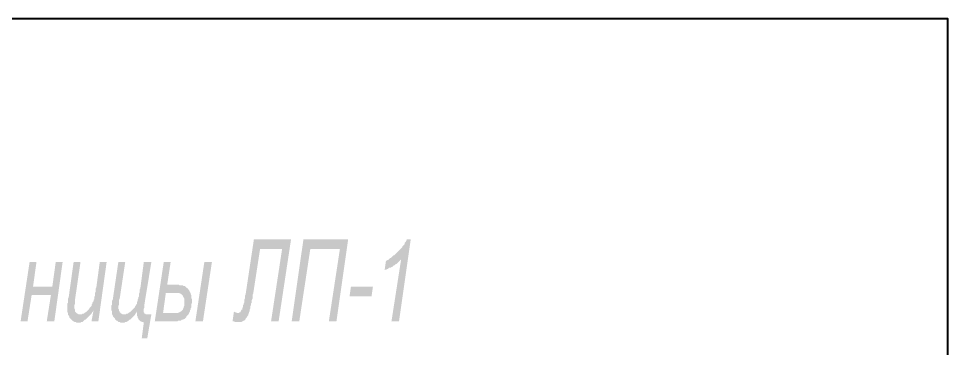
# Model space of a CAD drawing. Header units: millimetres. Extents: x 1372 to 666090, y 1285 to 31551.
# Drawn here: x 535725 to 541356, y 28865 to 30865 of the extents above; entities that cross this region are included whole.
import ezdxf

# ---------------------------------------------------------------- set-up
doc = ezdxf.new("R2010")
doc.units = ezdxf.units.MM
doc.layers.add('PDF _2D-чертеж - Общий_Ном._пера__21', color=7, linetype='Continuous')
doc.layers.add('PDF _Аннотация - Текст_Ном._пера__1', color=7, linetype='Continuous')

msp = doc.modelspace()

# ---------------------------------------------------------------- hatches: boundary and pattern name
at = {"layer": 'PDF _Аннотация - Текст_Ном._пера__1', "transparency": 33554559}
for points in [[(537151.1, 29526.3), (537376.3, 29526.3), (537301.2, 29030), (537255.3, 29030), (537322.1, 29467.9), (537188.6, 29467.9), (537146.9, 29196.8), (537142.7, 29188.5), (537142.7, 29180.1), (537142.7, 29167.6), (537138.5, 29159.3), (537138.5, 29150.9), (537138.5, 29142.6), (537134.4, 29138.4), (537134.4, 29130.1), (537130.2, 29121.7), (537130.2, 29113.4), (537130.2, 29109.2), (537126, 29100.9), (537126, 29096.7), (537126, 29092.5), (537121.9, 29084.2), (537121.9, 29080), (537117.7, 29075.9), (537117.7, 29071.7), (537117.7, 29067.5), (537113.5, 29063.3), (537113.5, 29059.2), (537109.4, 29059.2), (537109.4, 29055), (537105.2, 29050.8), (537101, 29046.7), (537101, 29042.5), (537096.8, 29038.3), (537092.7, 29034.1), (537088.5, 29034.1), (537084.3, 29030), (537080.2, 29030), (537076, 29025.8), (537067.6, 29025.8), (537063.5, 29025.8), (537059.3, 29025.8), (537051, 29025.8), (537051, 29025.8), (537051, 29025.8), (537046.8, 29025.8), (537042.6, 29025.8), (537034.3, 29025.8), (537030.1, 29030), (537025.9, 29030), (537021.8, 29030), (537030.1, 29088.4), (537038.4, 29084.2), (537042.6, 29084.2), (537046.8, 29080), (537051, 29080), (537055.1, 29080), (537055.1, 29080), (537059.3, 29080), (537063.5, 29084.2), (537067.6, 29084.2), (537071.8, 29088.4), (537071.8, 29092.5), (537076, 29100.9), (537080.2, 29100.9), (537080.2, 29105.1), (537080.2, 29109.2), (537084.3, 29113.4), (537084.3, 29117.6), (537084.3, 29125.9), (537088.5, 29130.1), (537088.5, 29134.3), (537092.7, 29142.6), (537092.7, 29150.9), (537092.7, 29159.3), (537096.8, 29167.6), (537096.8, 29176), (537096.8, 29184.3), (537101, 29192.7)], [(537380.5, 29030), (537451.4, 29526.3), (537722.5, 29526.3), (537651.6, 29030), (537605.7, 29030), (537672.5, 29467.9), (537493.1, 29467.9), (537426.4, 29030)], [(537985.3, 29030), (538043.7, 29405.4), (538039.5, 29401.2), (538035.4, 29397), (538031.2, 29392.9), (538027, 29388.7), (538027, 29388.7), (538022.8, 29384.5), (538018.7, 29380.4), (538014.5, 29376.2), (538010.3, 29376.2), (538006.2, 29372), (538002, 29367.8), (537997.8, 29367.8), (537993.6, 29363.7), (537989.5, 29359.5), (537985.3, 29359.5), (537981.1, 29355.3), (537972.8, 29355.3), (537968.6, 29351.2), (537964.4, 29347), (537960.3, 29347), (537951.9, 29342.8), (537947.8, 29342.8), (537943.6, 29338.6), (537943.6, 29338.6), (537951.9, 29397), (537956.1, 29397), (537960.3, 29401.2), (537964.4, 29401.2), (537968.6, 29405.4), (537972.8, 29409.6), (537977, 29413.7), (537981.1, 29413.7), (537985.3, 29417.9), (537989.5, 29422.1), (537993.6, 29426.2), (537997.8, 29430.4), (538002, 29430.4), (538006.2, 29434.6), (538010.3, 29438.7), (538014.5, 29442.9), (538018.7, 29447.1), (538022.8, 29451.3), (538027, 29455.4), (538031.2, 29459.6), (538035.4, 29463.8), (538039.5, 29467.9), (538043.7, 29472.1), (538047.9, 29476.3), (538052, 29480.5), (538052, 29484.6), (538056.2, 29488.8), (538060.4, 29493), (538060.4, 29493), (538064.6, 29497.1), (538064.6, 29505.5), (538068.7, 29509.7), (538072.9, 29513.8), (538077.1, 29522.2), (538077.1, 29526.3), (538077.1, 29526.3), (538102.1, 29526.3), (538031.2, 29030)], [(535791.3, 29388.7), (535833, 29388.7), (535812.1, 29238.5), (535928.9, 29238.5), (535949.8, 29388.7), (535991.5, 29388.7), (535941.4, 29030), (535895.5, 29030), (535920.6, 29188.5), (535803.8, 29188.5), (535778.7, 29030), (535737, 29030)], [(536179.2, 29096.7), (536175, 29088.4), (536170.8, 29084.2), (536166.7, 29075.9), (536162.5, 29071.7), (536158.3, 29067.5), (536154.2, 29063.3), (536150, 29059.2), (536145.8, 29055), (536141.6, 29050.8), (536137.5, 29046.7), (536133.3, 29042.5), (536129.1, 29038.3), (536125, 29038.3), (536120.8, 29034.1), (536116.6, 29030), (536116.6, 29030), (536112.4, 29025.8), (536108.3, 29025.8), (536104.1, 29025.8), (536099.9, 29021.6), (536095.8, 29021.6), (536091.6, 29021.6), (536087.4, 29021.6), (536083.2, 29021.6), (536079.1, 29021.6), (536074.9, 29021.6), (536070.7, 29025.8), (536066.6, 29025.8), (536062.4, 29025.8), (536058.2, 29030), (536054, 29030), (536049.9, 29034.1), (536045.7, 29038.3), (536041.5, 29042.5), (536037.4, 29046.7), (536033.2, 29050.8), (536033.2, 29055), (536029, 29063.3), (536024.8, 29067.5), (536024.8, 29071.7), (536024.8, 29080), (536020.7, 29084.2), (536020.7, 29092.5), (536020.7, 29096.7), (536020.7, 29105.1), (536020.7, 29109.2), (536020.7, 29113.4), (536020.7, 29117.6), (536020.7, 29121.7), (536020.7, 29130.1), (536020.7, 29138.4), (536024.8, 29142.6), (536024.8, 29150.9), (536024.8, 29159.3), (536024.8, 29167.6), (536029, 29176), (536029, 29180.1), (536058.2, 29388.7), (536099.9, 29388.7), (536066.6, 29159.3), (536066.6, 29150.9), (536066.6, 29142.6), (536066.6, 29134.3), (536062.4, 29130.1), (536062.4, 29121.7), (536062.4, 29117.6), (536062.4, 29113.4), (536062.4, 29109.2), (536066.6, 29100.9), (536066.6, 29092.5), (536066.6, 29088.4), (536070.7, 29084.2), (536070.7, 29084.2), (536074.9, 29080), (536079.1, 29075.9), (536083.2, 29075.9), (536087.4, 29071.7), (536091.6, 29071.7), (536095.8, 29071.7), (536104.1, 29071.7), (536108.3, 29071.7), (536112.4, 29075.9), (536116.6, 29075.9), (536120.8, 29075.9), (536125, 29080), (536129.1, 29084.2), (536133.3, 29084.2), (536137.5, 29088.4), (536141.6, 29092.5), (536145.8, 29096.7), (536150, 29100.9), (536154.2, 29105.1), (536154.2, 29109.2), (536158.3, 29113.4), (536162.5, 29117.6), (536166.7, 29121.7), (536166.7, 29130.1), (536170.8, 29134.3), (536170.8, 29138.4), (536175, 29146.8), (536179.2, 29150.9), (536179.2, 29159.3), (536183.4, 29163.5), (536183.4, 29167.6), (536183.4, 29171.8), (536183.4, 29176), (536187.5, 29184.3), (536187.5, 29188.5), (536187.5, 29192.7), (536187.5, 29201), (536191.7, 29209.3), (536191.7, 29217.7), (536191.7, 29226), (536195.9, 29234.4), (536216.7, 29388.7), (536258.4, 29388.7), (536208.4, 29030), (536166.7, 29030)], [(536329.3, 29388.7), (536371.1, 29388.7), (536337.7, 29167.6), (536333.5, 29159.3), (536333.5, 29150.9), (536333.5, 29142.6), (536333.5, 29134.3), (536333.5, 29130.1), (536329.3, 29121.7), (536329.3, 29117.6), (536329.3, 29113.4), (536329.3, 29105.1), (536333.5, 29100.9), (536333.5, 29092.5), (536337.7, 29088.4), (536337.7, 29084.2), (536341.9, 29084.2), (536341.9, 29080), (536346, 29075.9), (536350.2, 29075.9), (536354.4, 29071.7), (536362.7, 29071.7), (536366.9, 29071.7), (536371.1, 29071.7), (536375.2, 29071.7), (536379.4, 29075.9), (536383.6, 29075.9), (536387.7, 29075.9), (536391.9, 29080), (536396.1, 29084.2), (536400.3, 29084.2), (536404.4, 29088.4), (536408.6, 29092.5), (536412.8, 29096.7), (536416.9, 29100.9), (536421.1, 29105.1), (536425.3, 29109.2), (536429.4, 29113.4), (536429.4, 29117.6), (536433.6, 29121.7), (536437.8, 29130.1), (536437.8, 29130.1), (536437.8, 29130.1), (536442, 29134.3), (536442, 29138.4), (536442, 29146.8), (536446.1, 29150.9), (536446.1, 29155.1), (536446.1, 29159.3), (536450.3, 29167.6), (536450.3, 29176), (536454.5, 29180.1), (536454.5, 29188.5), (536454.5, 29196.8), (536458.6, 29205.2), (536458.6, 29213.5), (536458.6, 29221.8), (536462.8, 29230.2), (536483.7, 29388.7), (536529.6, 29388.7), (536487.8, 29134.3), (536487.8, 29121.7), (536487.8, 29113.4), (536483.7, 29105.1), (536483.7, 29100.9), (536483.7, 29092.5), (536483.7, 29092.5), (536483.7, 29092.5), (536483.7, 29084.2), (536487.8, 29080), (536487.8, 29075.9), (536492, 29075.9), (536496.2, 29071.7), (536500.4, 29071.7), (536529.6, 29071.7), (536504.5, 28925.7), (536471.2, 28925.7), (536483.7, 29021.6), (536479.5, 29025.8), (536475.3, 29025.8), (536471.2, 29025.8), (536467, 29030), (536462.8, 29030), (536458.6, 29034.1), (536454.5, 29038.3), (536450.3, 29042.5), (536450.3, 29046.7), (536446.1, 29050.8), (536446.1, 29059.2), (536442, 29063.3), (536442, 29071.7), (536442, 29075.9), (536442, 29080), (536442, 29088.4), (536442, 29088.4), (536437.8, 29080), (536433.6, 29075.9), (536429.4, 29067.5), (536425.3, 29063.3), (536421.1, 29059.2), (536416.9, 29055), (536412.8, 29050.8), (536408.6, 29046.7), (536404.4, 29042.5), (536400.3, 29038.3), (536396.1, 29038.3), (536391.9, 29034.1), (536387.7, 29030), (536383.6, 29030), (536379.4, 29025.8), (536375.2, 29025.8), (536371.1, 29025.8), (536366.9, 29021.6), (536362.7, 29021.6), (536358.5, 29021.6), (536354.4, 29021.6), (536350.2, 29021.6), (536346, 29021.6), (536341.9, 29021.6), (536337.7, 29025.8), (536333.5, 29025.8), (536329.3, 29025.8), (536325.2, 29030), (536321, 29034.1), (536316.8, 29034.1), (536312.7, 29038.3), (536308.5, 29042.5), (536308.5, 29046.7), (536304.3, 29050.8), (536300.1, 29055), (536296, 29059.2), (536296, 29063.3), (536291.8, 29071.7), (536291.8, 29075.9), (536291.8, 29084.2), (536291.8, 29088.4), (536287.6, 29096.7), (536287.6, 29105.1), (536287.6, 29109.2), (536287.6, 29113.4), (536287.6, 29117.6), (536287.6, 29125.9), (536291.8, 29130.1), (536291.8, 29138.4), (536291.8, 29146.8), (536291.8, 29155.1), (536296, 29163.5), (536296, 29163.5)]]:
    msp.add_hatch(color=256, dxfattribs=at).paths.add_polyline_path(points)
h = msp.add_hatch(color=256, dxfattribs=at)
h.paths.add_polyline_path([(536850.7, 29388.7), (536896.6, 29388.7), (536842.4, 29030), (536796.5, 29030)], flags=0)
h.paths.add_polyline_path([(536604.6, 29388.7), (536646.4, 29388.7), (536625.5, 29251), (536671.4, 29251), (536679.7, 29251), (536683.9, 29251), (536692.2, 29251), (536696.4, 29251), (536700.6, 29246.9), (536704.7, 29246.9), (536713.1, 29246.9), (536717.3, 29246.9), (536721.4, 29246.9), (536725.6, 29242.7), (536725.6, 29242.7), (536729.8, 29242.7), (536733.9, 29242.7), (536733.9, 29242.7), (536738.1, 29238.5), (536742.3, 29234.4), (536746.5, 29230.2), (536750.6, 29230.2), (536754.8, 29221.8), (536759, 29217.7), (536759, 29213.5), (536763.1, 29209.3), (536763.1, 29209.3), (536767.3, 29201), (536767.3, 29196.8), (536771.5, 29188.5), (536771.5, 29184.3), (536771.5, 29176), (536771.5, 29171.8), (536775.7, 29163.5), (536775.7, 29155.1), (536775.7, 29155.1), (536775.7, 29146.8), (536775.7, 29138.4), (536771.5, 29134.3), (536771.5, 29125.9), (536771.5, 29121.7), (536771.5, 29113.4), (536767.3, 29109.2), (536767.3, 29100.9), (536763.1, 29096.7), (536763.1, 29088.4), (536759, 29084.2), (536759, 29080), (536754.8, 29071.7), (536750.6, 29067.5), (536746.5, 29063.3), (536742.3, 29059.2), (536742.3, 29055), (536738.1, 29050.8), (536733.9, 29046.7), (536729.8, 29042.5), (536725.6, 29042.5), (536725.6, 29042.5), (536721.4, 29038.3), (536717.3, 29038.3), (536713.1, 29038.3), (536708.9, 29034.1), (536704.7, 29034.1), (536700.6, 29034.1), (536696.4, 29034.1), (536692.2, 29034.1), (536688.1, 29030), (536679.7, 29030), (536675.5, 29030), (536671.4, 29030), (536663, 29030), (536658.9, 29030), (536658.9, 29030), (536550.4, 29030)], flags=0)
h.paths.add_polyline_path([(536600.5, 29080), (536654.7, 29080), (536663, 29080), (536667.2, 29080), (536671.4, 29080), (536679.7, 29080), (536683.9, 29080), (536688.1, 29080), (536692.2, 29080), (536696.4, 29084.2), (536700.6, 29084.2), (536700.6, 29084.2), (536704.7, 29088.4), (536708.9, 29088.4), (536713.1, 29092.5), (536717.3, 29096.7), (536721.4, 29100.9), (536721.4, 29105.1), (536725.6, 29113.4), (536725.6, 29117.6), (536729.8, 29125.9), (536729.8, 29130.1), (536729.8, 29138.4), (536729.8, 29142.6), (536729.8, 29146.8), (536729.8, 29155.1), (536729.8, 29159.3), (536729.8, 29167.6), (536725.6, 29171.8), (536725.6, 29176), (536721.4, 29180.1), (536721.4, 29184.3), (536717.3, 29188.5), (536713.1, 29192.7), (536708.9, 29196.8), (536704.7, 29196.8), (536700.6, 29196.8), (536700.6, 29201), (536696.4, 29201), (536692.2, 29201), (536683.9, 29201), (536679.7, 29201), (536675.5, 29201), (536667.2, 29201), (536617.2, 29201)], flags=0)

# ---------------------------------------------------------------- linework, layer by layer
at = {"layer": 'PDF _2D-чертеж - Общий_Ном._пера__21', "lineweight": 40}
msp.add_lwpolyline([(502246.6, 30865.3), (541355.6, 30865.3), (541355.6, 2747.4), (502246.6, 2747.4)], close=True, dxfattribs=at)
msp.add_lwpolyline([(541355.6, 30865.3), (541355.6, 2747.4)], dxfattribs=at)
at = {"layer": 'PDF _Аннотация - Текст_Ном._пера__1', "lineweight": 35, "transparency": 33554559}
msp.add_solid([(537730.9, 29180.1), (537739.2, 29238.5), (537864.3, 29180.1), (537872.7, 29238.5)], dxfattribs=at)

doc.saveas('drawing.dxf')
